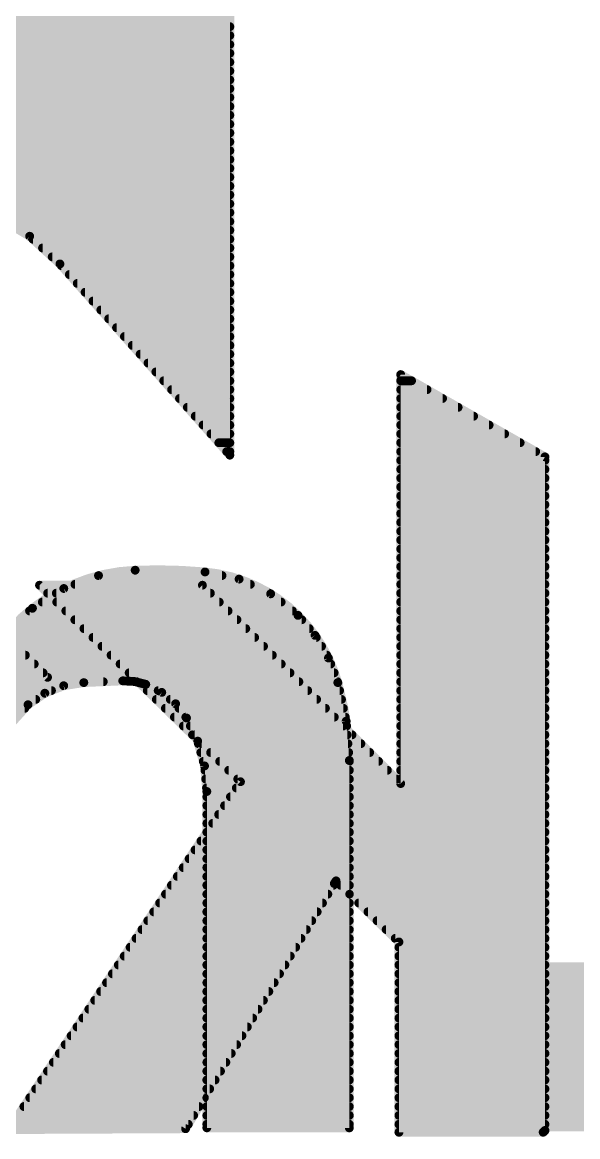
# Model space of a CAD drawing. Extents: x -19.1 to 53.5, y -15.6 to 59.8.
# Drawn here: x 28.134 to 29.728, y 53.381 to 56.579 of the extents above; entities that cross this region are included whole.
import ezdxf

# ---------------------------------------------------------------- set-up
doc = ezdxf.new("R2010")
doc.units = 0
doc.layers.add('21', color=41, linetype='CONTINUOUS')
doc.layers.add('22', color=40, linetype='CONTINUOUS')

# ---------------------------------------------------------------- blocks, each defined once
blk = doc.blocks.new('RECT')
blk.add_solid([(-0.5, -0.5), (0.5, -0.5), (-0.5, 0.5), (0.5, 0.5)])

msp = doc.modelspace()

# ---------------------------------------------------------------- linework, layer by layer
at = {"layer": '21'}
for points, const_width in [([(28.4582, 55.0062, 0.1577), (28.1635, 54.897)], 0.0254), ([(28.6588, 55.0012, 0.0335), (28.4582, 55.0062)], 0.0254), ([(28.4584, 55.0125, 1), (28.458, 54.9999)], 0.0127), ([(28.4579, 55.0125, 1), (28.4585, 54.9999)], 0.0127), ([(28.4591, 54.9999, 1), (28.4573, 55.0125)], 0.0127), ([(28.4585, 54.9999, 1), (28.4579, 55.0125)], 0.0127), ([(28.6601, 55.0074, 1), (28.6575, 54.995)], 0.0127), ([(28.9255, 54.8767, 0.1741), (28.6588, 55.0012)], 0.0254), ([(28.6594, 55.0075, 1), (28.6582, 54.9949)], 0.0127), ([(28.6582, 54.9949, 1), (28.6594, 55.0075)], 0.0127), ([(28.6586, 54.9949, 1), (28.659, 55.0075)], 0.0127), ([(28.2853, 54.9719, 1), (28.2853, 54.9593)], 0.0127), ([(28.3521, 54.997, 1), (28.354, 54.9844)], 0.0127), ([(28.355, 54.9973, 1), (28.355, 54.9847)], 0.0127), ([(28.3552, 54.9848, 1), (28.3508, 54.9967)], 0.0127), ([(28.7074, 54.9847, 1), (28.7074, 54.9973)], 0.0127), ([(28.7592, 54.9864, 1), (28.7538, 54.9749)], 0.0127), ([(28.7552, 54.9745, 1), (28.7578, 54.9869)], 0.0127), ([(28.7888, 54.9593, 1), (28.7888, 54.9719)], 0.0127), ([(28.2319, 54.9466, 1), (28.2319, 54.9339)], 0.0127), ([(28.2512, 54.9597, 1), (28.2556, 54.9478)], 0.0127), ([(28.2568, 54.9484, 1), (28.25, 54.9591)], 0.0127), ([(28.8509, 54.9434, 1), (28.8431, 54.9334)], 0.0127), ([(28.8432, 54.9339, 1), (28.8432, 54.9466)], 0.0127), ([(28.8443, 54.9327, 1), (28.8497, 54.9442)], 0.0127), ([(28.1635, 54.897, 0.0664), (28.0772, 54.8081)], 0.0254), ([(28.1678, 54.8923, 1), (28.1592, 54.9017)], 0.0127), ([(28.1674, 54.892, 1), (28.1596, 54.902)], 0.0127), ([(28.1917, 54.9211, 1), (28.1917, 54.9085)], 0.0127), ([(28.8771, 54.9085, 1), (28.8771, 54.9211)], 0.0127), ([(28.1551, 54.8957, 1), (28.1551, 54.8831)], 0.0127), ([(28.1601, 54.9024, 1), (28.1669, 54.8916)], 0.0127), ([(28.1596, 54.902, 1), (28.1674, 54.892)], 0.0127), ([(28.9094, 54.8831, 1), (28.9094, 54.8957)], 0.0127), ([(28.9303, 54.8808, 1), (28.9207, 54.8726)], 0.0127), ([(29.0398, 54.6837, 0.1281), (28.9255, 54.8767)], 0.0254), ([(28.93, 54.8812, 1), (28.921, 54.8722)], 0.0127), ([(28.921, 54.8722, 1), (28.93, 54.8812)], 0.0127), ([(28.9216, 54.8717, 1), (28.9294, 54.8817)], 0.0127), ([(28.9363, 54.8577, 1), (28.9363, 54.8704)], 0.0127), ([(28.9579, 54.8323, 1), (28.9579, 54.8449)], 0.0127), ([(28.9799, 54.8224, 1), (28.9689, 54.8159)], 0.0127), ([(28.9696, 54.8151, 1), (28.9792, 54.8233)], 0.0127), ([(28.9779, 54.8069, 1), (28.9779, 54.8195)], 0.0127), ([(28.993, 54.7815, 1), (28.993, 54.7942)], 0.0127), ([(29.0188, 54.7565, 1), (29.0069, 54.752)], 0.0127), ([(29.0074, 54.751, 1), (29.0183, 54.7575)], 0.0127), ([(29.008, 54.7561, 1), (29.008, 54.7687)], 0.0127), ([(29.0194, 54.7307, 1), (29.0194, 54.7433)], 0.0127), ([(29.0291, 54.7053, 1), (29.0291, 54.718)], 0.0127), ([(28.3108, 54.6837, 0.1688), (28.1508, 54.6202)], 0.0254), ([(28.2522, 54.681, 1), (28.2541, 54.6684)], 0.0127), ([(28.2555, 54.6688, 1), (28.2508, 54.6806)], 0.0127), ([(28.3108, 54.6837, 0.0006), (28.4226, 54.6887)], 0.0254), ([(28.3105, 54.69, 1), (28.3111, 54.6774)], 0.0127), ([(28.3105, 54.69, 1), (28.3111, 54.6774)], 0.0127), ([(28.3118, 54.6774, 1), (28.3098, 54.69)], 0.0127), ([(28.3111, 54.6774, 1), (28.3105, 54.69)], 0.0127), ([(28.3667, 54.6799, 1), (28.3667, 54.6925)], 0.0127), ([(28.4886, 54.6786, 0.0992), (28.4226, 54.6887)], 0.0254), ([(28.4229, 54.695, 1), (28.4223, 54.6824)], 0.0127), ([(28.4223, 54.695, 1), (28.4229, 54.6824)], 0.0127), ([(28.4229, 54.6824, 1), (28.4223, 54.695)], 0.0127), ([(28.4229, 54.6824, 1), (28.4223, 54.695)], 0.0127), ([(28.4577, 54.6931, 1), (28.4545, 54.6808)], 0.0127), ([(28.4589, 54.6925, 1), (28.4589, 54.6799)], 0.0127), ([(28.4558, 54.6806, 1), (28.4564, 54.6933)], 0.0127), ([(28.4914, 54.6843, 1), (28.4858, 54.6729)], 0.0127), ([(28.6055, 54.5821, 0.1719), (28.4886, 54.6786)], 0.0254), ([(28.4908, 54.6846, 1), (28.4864, 54.6726)], 0.0127), ([(28.4864, 54.6726, 1), (28.4908, 54.6846)], 0.0127), ([(28.487, 54.6724, 1), (28.4902, 54.6848)], 0.0127), ([(29.046, 54.685, 1), (29.0336, 54.6824)], 0.0127), ([(29.0728, 54.4601, 0.0668), (29.0398, 54.6837)], 0.0254), ([(29.0459, 54.6855, 1), (29.0337, 54.6819)], 0.0127), ([(29.0337, 54.6819, 1), (29.0459, 54.6855)], 0.0127), ([(29.0339, 54.6814, 1), (29.0457, 54.686)], 0.0127), ([(29.0388, 54.6799, 1), (29.0388, 54.6925)], 0.0127), ([(28.1966, 54.6591, 1), (28.2013, 54.6473)], 0.0127), ([(28.2025, 54.6479, 1), (28.1953, 54.6584)], 0.0127), ([(28.2181, 54.6545, 1), (28.2181, 54.6671)], 0.0127), ([(28.5243, 54.6671, 1), (28.5243, 54.6545)], 0.0127), ([(28.5386, 54.6605, 1), (28.5306, 54.6507)], 0.0127), ([(28.5318, 54.65, 1), (28.5374, 54.6613)], 0.0127), ([(29.0448, 54.6545, 1), (29.0448, 54.6671)], 0.0127), ([(28.1508, 54.6202, 0.1229), (28.0594, 54.4906)], 0.0254), ([(28.1416, 54.6037, 1), (28.1416, 54.6163)], 0.0127), ([(28.1472, 54.6254, 1), (28.1544, 54.615)], 0.0127), ([(28.1467, 54.625, 1), (28.1549, 54.6154)], 0.0127), ([(28.1555, 54.6159, 1), (28.1461, 54.6245)], 0.0127), ([(28.1549, 54.6154, 1), (28.1467, 54.625)], 0.0127), ([(28.173, 54.6291, 1), (28.173, 54.6418)], 0.0127), ([(28.5591, 54.6418, 1), (28.5591, 54.6291)], 0.0127), ([(28.5793, 54.6268, 1), (28.5692, 54.619)], 0.0127), ([(28.5702, 54.618, 1), (28.5783, 54.6278)], 0.0127), ([(28.5841, 54.6163, 1), (28.5841, 54.6037)], 0.0127), ([(29.0503, 54.6291, 1), (29.0503, 54.6418)], 0.0127), ([(29.0558, 54.6037, 1), (29.0558, 54.6163)], 0.0127), ([(28.6036, 54.5909, 1), (28.6036, 54.5783)], 0.0127), ([(28.6112, 54.5849, 1), (28.5998, 54.5793)], 0.0127), ([(28.6639, 54.3712, 0.136), (28.6055, 54.5821)], 0.0254), ([(28.6109, 54.5854, 1), (28.6001, 54.5788)], 0.0127), ([(28.6001, 54.5788, 1), (28.6109, 54.5854)], 0.0127), ([(28.6005, 54.5782, 1), (28.6105, 54.586)], 0.0127), ([(29.0613, 54.5783, 1), (29.0613, 54.5909)], 0.0127), ([(28.6166, 54.5656, 1), (28.6166, 54.5529)], 0.0127), ([(29.0701, 54.5735, 1), (29.0574, 54.5725)], 0.0127), ([(29.0576, 54.5717, 1), (29.07, 54.5743)], 0.0127), ([(29.0649, 54.5529, 1), (29.0649, 54.5656)], 0.0127), ([(28.6289, 54.5401, 1), (28.6289, 54.5275)], 0.0127), ([(28.6437, 54.5174, 1), (28.6315, 54.514)], 0.0127), ([(29.0669, 54.5275, 1), (29.0669, 54.5401)], 0.0127), ([(28.6319, 54.5129, 1), (28.6433, 54.5185)], 0.0127), ([(28.6396, 54.5147, 1), (28.6396, 54.5021)], 0.0127), ([(28.6467, 54.4894, 1), (28.6467, 54.4767)], 0.0127), ([(29.0689, 54.5021, 1), (29.0689, 54.5147)], 0.0127), ([(29.071, 54.4767, 1), (29.071, 54.4894)], 0.0127), ([(28.6537, 54.4639, 1), (28.6537, 54.4513)], 0.0127), ([(29.0792, 54.4601, 1), (29.0664, 54.4601)], 0.0127), ([(29.0792, 54.4601, 1), (29.0664, 54.4601)], 0.0127), ([(29.0665, 54.4596, 1), (29.0791, 54.4606)], 0.0127), ([(29.0665, 54.46, 1), (29.0791, 54.4602)], 0.0127), ([(29.0728, 54.4513, 1), (29.0728, 54.4639)], 0.0127), ([(28.6636, 54.4452, 1), (28.651, 54.4441)], 0.0127), ([(28.6512, 54.4429, 1), (28.6634, 54.4463)], 0.0127), ([(28.6584, 54.4385, 1), (28.6584, 54.4259)], 0.0127), ([(29.0728, 54.4259, 1), (29.0728, 54.4385)], 0.0127), ([(28.6607, 54.4132, 1), (28.6607, 54.4005)], 0.0127), ([(29.0728, 54.4005, 1), (29.0728, 54.4132)], 0.0127), ([(28.663, 54.3877, 1), (28.663, 54.3751)], 0.0127), ([(28.6703, 54.3712, 1), (28.6576, 54.3712)], 0.0127), ([(28.6703, 54.3712, 1), (28.6576, 54.3712)], 0.0127), ([(28.6576, 54.3706, 1), (28.6702, 54.3718)], 0.0127), ([(28.6576, 54.3712, 1), (28.6702, 54.3712)], 0.0127), ([(28.6639, 54.3623, 1), (28.6639, 54.3497)], 0.0127), ([(29.0728, 54.3751, 1), (29.0728, 54.3877)], 0.0127), ([(29.0728, 54.3497, 1), (29.0728, 54.3623)], 0.0127), ([(28.6639, 54.337, 1), (28.6639, 54.3243)], 0.0127), ([(29.0728, 54.3243, 1), (29.0728, 54.337)], 0.0127), ([(28.6639, 54.3115, 1), (28.6639, 54.2989)], 0.0127), ([(29.0728, 54.2989, 1), (29.0728, 54.3115)], 0.0127), ([(28.6639, 54.2861, 1), (28.6639, 54.2735)], 0.0127), ([(29.0728, 54.2735, 1), (29.0728, 54.2861)], 0.0127), ([(28.6639, 54.2608, 1), (28.6639, 54.2481)], 0.0127), ([(28.6639, 54.2353, 1), (28.6639, 54.2227)], 0.0127), ([(29.0728, 54.2481, 1), (29.0728, 54.2608)], 0.0127), ([(29.0728, 54.2227, 1), (29.0728, 54.2353)], 0.0127), ([(28.6639, 54.2099, 1), (28.6639, 54.1973)], 0.0127), ([(29.0728, 54.1973, 1), (29.0728, 54.2099)], 0.0127), ([(28.6639, 54.1846, 1), (28.6639, 54.1719)], 0.0127), ([(29.0728, 54.1719, 1), (29.0728, 54.1846)], 0.0127), ([(28.6639, 54.1591, 1), (28.6639, 54.1465)], 0.0127), ([(29.0728, 54.1465, 1), (29.0728, 54.1591)], 0.0127), ([(28.6639, 54.1084, 1), (28.6639, 54.0957)], 0.0127), ([(28.6639, 54.1337, 1), (28.6639, 54.1211)], 0.0127), ([(29.0728, 54.1211, 1), (29.0728, 54.1337)], 0.0127), ([(29.0728, 54.0957, 1), (29.0728, 54.1084)], 0.0127), ([(28.6639, 54.0829, 1), (28.6639, 54.0703)], 0.0127), ([(29.0728, 54.0703, 1), (29.0728, 54.0829)], 0.0127), ([(28.6639, 54.0575, 1), (28.6639, 54.0449)], 0.0127), ([(29.0728, 54.0449, 1), (29.0728, 54.0575)], 0.0127), ([(28.6639, 54.0322, 1), (28.6639, 54.0195)], 0.0127), ([(29.0728, 54.0195, 1), (29.0728, 54.0322)], 0.0127), ([(28.6639, 54.0067, 1), (28.6639, 53.9941)], 0.0127), ([(28.6639, 53.9813, 1), (28.6639, 53.9687)], 0.0127), ([(29.0728, 53.9941, 1), (29.0728, 54.0067)], 0.0127), ([(29.0728, 53.9687, 1), (29.0728, 53.9813)], 0.0127), ([(28.6639, 53.956, 1), (28.6639, 53.9433)], 0.0127), ([(29.0728, 53.9433, 1), (29.0728, 53.956)], 0.0127), ([(28.6639, 53.9306, 1), (28.6639, 53.9179)], 0.0127), ([(29.0728, 53.9179, 1), (29.0728, 53.9306)], 0.0127), ([(28.6639, 53.9051, 1), (28.6639, 53.8925)], 0.0127), ([(29.0728, 53.8925, 1), (29.0728, 53.9051)], 0.0127), ([(28.6639, 53.8798, 1), (28.6639, 53.8671)], 0.0127), ([(28.6639, 53.8544, 1), (28.6639, 53.8417)], 0.0127), ([(29.0728, 53.8671, 1), (29.0728, 53.8798)], 0.0127), ([(29.0728, 53.8417, 1), (29.0728, 53.8544)], 0.0127), ([(28.6639, 53.8289, 1), (28.6639, 53.8163)], 0.0127), ([(29.0728, 53.8163, 1), (29.0728, 53.8289)], 0.0127), ([(28.6639, 53.8036, 1), (28.6639, 53.7909)], 0.0127), ([(29.0728, 53.7909, 1), (29.0728, 53.8036)], 0.0127), ([(28.6639, 53.7782, 1), (28.6639, 53.7655)], 0.0127), ([(28.6639, 53.7527, 1), (28.6639, 53.7401)], 0.0127), ([(29.0728, 53.7655, 1), (29.0728, 53.7782)], 0.0127), ([(29.0728, 53.7401, 1), (29.0728, 53.7527)], 0.0127), ([(28.6639, 53.7274, 1), (28.6639, 53.7147)], 0.0127), ([(29.0728, 53.7147, 1), (29.0728, 53.7274)], 0.0127), ([(28.6639, 53.702, 1), (28.6639, 53.6893)], 0.0127), ([(29.0728, 53.6893, 1), (29.0728, 53.702)], 0.0127), ([(28.6639, 53.6765, 1), (28.6639, 53.6639)], 0.0127), ([(29.0728, 53.6639, 1), (29.0728, 53.6765)], 0.0127), ([(28.6639, 53.6512, 1), (28.6639, 53.6385)], 0.0127), ([(28.6639, 53.6258, 1), (28.6639, 53.6131)], 0.0127), ([(29.0728, 53.6385, 1), (29.0728, 53.6512)], 0.0127), ([(29.0728, 53.6131, 1), (29.0728, 53.6258)], 0.0127), ([(28.6639, 53.6003, 1), (28.6639, 53.5877)], 0.0127), ([(29.0728, 53.5877, 1), (29.0728, 53.6003)], 0.0127), ([(28.6639, 53.575, 1), (28.6639, 53.5623)], 0.0127), ([(29.0728, 53.5623, 1), (29.0728, 53.575)], 0.0127), ([(28.6639, 53.5496, 1), (28.6639, 53.5369)], 0.0127), ([(29.0728, 53.5369, 1), (29.0728, 53.5496)], 0.0127), ([(28.6639, 53.4988, 1), (28.6639, 53.4861)], 0.0127), ([(28.6639, 53.5241, 1), (28.6639, 53.5115)], 0.0127), ([(29.0728, 53.5115, 1), (29.0728, 53.5241)], 0.0127), ([(29.0728, 53.4861, 1), (29.0728, 53.4988)], 0.0127), ([(28.6639, 53.4734, 1), (28.6639, 53.4607)], 0.0127), ([(29.0728, 53.4607, 1), (29.0728, 53.4734)], 0.0127), ([(28.6639, 53.4479, 1), (28.6639, 53.4353)], 0.0127), ([(29.0728, 53.4353, 1), (29.0728, 53.4479)], 0.0127), ([(28.6639, 53.4226, 1), (28.6639, 53.4099)], 0.0127), ([(28.6639, 53.4124, 1), (28.6639, 53.3997)], 0.0127), ([(28.6639, 53.4124, 1), (28.6639, 53.3997)], 0.0127), ([(28.6576, 53.406, 1), (28.6703, 53.406)], 0.0127), ([(28.6576, 53.406, 1), (28.6703, 53.406)], 0.0127), ([(29.0664, 53.406, 1), (29.0792, 53.406)], 0.0127), ([(29.0664, 53.406, 1), (29.0792, 53.406)], 0.0127), ([(29.0728, 53.4099, 1), (29.0728, 53.4226)], 0.0127), ([(29.0728, 53.3997, 1), (29.0728, 53.4124)], 0.0127), ([(29.0728, 53.3997, 1), (29.0728, 53.4124)], 0.0127)]:
    msp.add_lwpolyline(points, format="xyb", dxfattribs=dict(at, const_width=const_width))
at = {"layer": '21', "const_width": 0.0254}
for points in [[(28.353, 54.9907), (28.4582, 55.0062)], [(28.4582, 55.0062), (28.6588, 55.0012)], [(28.6588, 55.0012), (28.7565, 54.9807)], [(28.2534, 54.9538), (28.353, 54.9907)], [(28.2853, 54.9656), (28.7888, 54.9656)], [(28.355, 54.991), (28.7074, 54.991)], [(28.7565, 54.9807), (28.847, 54.9384)], [(28.1635, 54.897), (28.2534, 54.9538)], [(28.2319, 54.9402), (28.8432, 54.9402)], [(28.847, 54.9384), (28.9255, 54.8767)], [(28.1174, 54.8554), (28.1635, 54.897)], [(28.1917, 54.9148), (28.8771, 54.9148)], [(28.1551, 54.8894), (28.9094, 54.8894)], [(28.9255, 54.8767), (28.9744, 54.8192)], [(28.1031, 54.8386), (28.9579, 54.8386)], [(28.1269, 54.864), (28.9363, 54.864)], [(28.0815, 54.8132), (28.9779, 54.8132)], [(28.9744, 54.8192), (29.0129, 54.7542)], [(28.0623, 54.7878), (28.993, 54.7878)], [(28.0429, 54.7624), (29.008, 54.7624)], [(29.0129, 54.7542), (29.0398, 54.6837)], [(27.6073, 54.737), (29.0194, 54.737)], [(27.6073, 54.7116), (29.0291, 54.7116)], [(27.6073, 54.6862), (28.3667, 54.6862)], [(28.2532, 54.6747), (28.1989, 54.6532)], [(28.3108, 54.6837), (28.2532, 54.6747)], [(28.4226, 54.6887), (28.3108, 54.6837)], [(28.4561, 54.6869), (28.4226, 54.6887)], [(28.4886, 54.6786), (28.4561, 54.6869)], [(28.4589, 54.6862), (29.0388, 54.6862)], [(28.5346, 54.6556), (28.4886, 54.6786)], [(29.0398, 54.6837), (29.0638, 54.573)], [(27.6073, 54.6608), (28.2181, 54.6608)], [(28.1989, 54.6532), (28.1508, 54.6202)], [(28.5243, 54.6608), (29.0448, 54.6608)], [(28.5742, 54.6229), (28.5346, 54.6556)], [(27.6073, 54.6354), (28.173, 54.6354)], [(27.6073, 54.61), (28.1416, 54.61)], [(28.1508, 54.6202), (28.0971, 54.561)], [(28.5591, 54.6354), (29.0503, 54.6354)], [(28.6055, 54.5821), (28.5742, 54.6229)], [(28.5841, 54.61), (29.0558, 54.61)], [(28.6036, 54.5846), (29.0613, 54.5846)], [(28.6376, 54.5157), (28.6055, 54.5821)], [(28.6166, 54.5592), (29.0649, 54.5592)], [(29.0638, 54.573), (29.0728, 54.4601)], [(28.6289, 54.5338), (29.0669, 54.5338)], [(28.6573, 54.4446), (28.6376, 54.5157)], [(28.6396, 54.5084), (29.0689, 54.5084)], [(28.6467, 54.483), (29.071, 54.483)], [(28.6537, 54.4576), (29.0728, 54.4576)], [(29.0728, 54.4601), (29.0728, 53.406)], [(29.0728, 54.4601), (29.0728, 53.406)], [(28.6639, 54.3712), (28.6573, 54.4446)], [(28.6584, 54.4322), (29.0728, 54.4322)], [(28.6607, 54.4068), (29.0728, 54.4068)], [(28.663, 54.3814), (29.0728, 54.3814)], [(28.6639, 53.406), (28.6639, 54.3712)], [(28.6639, 53.406), (28.6639, 54.3712)], [(28.6639, 54.356), (29.0728, 54.356)], [(28.6639, 54.3306), (29.0728, 54.3306)], [(28.6639, 54.3052), (29.0728, 54.3052)], [(28.6639, 54.2798), (29.0728, 54.2798)], [(28.6639, 54.2544), (29.0728, 54.2544)], [(28.6639, 54.229), (29.0728, 54.229)], [(28.6639, 54.2036), (29.0728, 54.2036)], [(28.6639, 54.1782), (29.0728, 54.1782)], [(28.6639, 54.1528), (29.0728, 54.1528)], [(28.6639, 54.1274), (29.0728, 54.1274)], [(28.6639, 54.102), (29.0728, 54.102)], [(28.6639, 54.0766), (29.0728, 54.0766)], [(28.6639, 54.0512), (29.0728, 54.0512)], [(28.6639, 54.0258), (29.0728, 54.0258)], [(28.6639, 54.0004), (29.0728, 54.0004)], [(28.6639, 53.975), (29.0728, 53.975)], [(28.6639, 53.9496), (29.0728, 53.9496)], [(28.6639, 53.9242), (29.0728, 53.9242)], [(28.6639, 53.8988), (29.0728, 53.8988)], [(28.6639, 53.8734), (29.0728, 53.8734)], [(28.6639, 53.848), (29.0728, 53.848)], [(28.6639, 53.8226), (29.0728, 53.8226)], [(28.6639, 53.7972), (29.0728, 53.7972)], [(28.6639, 53.7718), (29.0728, 53.7718)], [(28.6639, 53.7464), (29.0728, 53.7464)], [(28.6639, 53.721), (29.0728, 53.721)], [(28.6639, 53.6956), (29.0728, 53.6956)], [(28.6639, 53.6702), (29.0728, 53.6702)], [(28.6639, 53.6448), (29.0728, 53.6448)], [(28.6639, 53.6194), (29.0728, 53.6194)], [(28.6639, 53.594), (29.0728, 53.594)], [(28.6639, 53.5686), (29.0728, 53.5686)], [(28.6639, 53.5432), (29.0728, 53.5432)], [(28.6639, 53.5178), (29.0728, 53.5178)], [(28.6639, 53.4924), (29.0728, 53.4924)], [(28.6639, 53.467), (29.0728, 53.467)], [(28.6639, 53.4416), (29.0728, 53.4416)], [(28.6639, 53.4162), (29.0728, 53.4162)], [(29.0728, 53.406), (28.6639, 53.406)], [(29.0728, 53.406), (28.6639, 53.406)]]:
    msp.add_lwpolyline(points, dxfattribs=at)
at = {"layer": '22', "const_width": 0.0254}
for points in [[(28.7299, 56.8528), (28.7299, 55.3364)], [(26.968, 56.5912), (28.7299, 56.5912)], [(26.9823, 56.5658), (28.7299, 56.5658)], [(26.9966, 56.5404), (28.7299, 56.5404)], [(27.011, 56.515), (28.7299, 56.515)], [(27.0253, 56.4896), (28.7299, 56.4896)], [(27.0396, 56.4642), (28.7299, 56.4642)], [(27.0551, 56.4388), (28.7299, 56.4388)], [(27.0754, 56.4134), (28.7299, 56.4134)], [(27.0957, 56.388), (28.7299, 56.388)], [(27.116, 56.3626), (28.7299, 56.3626)], [(27.1363, 56.3372), (28.7299, 56.3372)], [(27.1622, 56.3118), (28.7299, 56.3118)], [(27.1891, 56.2864), (28.7299, 56.2864)], [(27.2161, 56.261), (28.7299, 56.261)], [(27.2432, 56.2356), (28.7299, 56.2356)], [(27.2791, 56.2102), (28.7299, 56.2102)], [(27.3151, 56.1848), (28.7299, 56.1848)], [(27.3511, 56.1594), (28.7299, 56.1594)], [(27.3999, 56.134), (28.7299, 56.134)], [(27.452, 56.1086), (28.7299, 56.1086)], [(27.5211, 56.0832), (28.7299, 56.0832)], [(27.6121, 56.0578), (28.7299, 56.0578)], [(28.0333, 56.0324), (28.7299, 56.0324)], [(28.1555, 55.9646), (28.0543, 56.0248)], [(28.0842, 56.007), (28.7299, 56.007)], [(28.127, 55.9816), (28.7299, 55.9816)], [(28.2423, 55.8851), (28.1555, 55.9646)], [(28.1647, 55.9562), (28.7299, 55.9562)], [(28.1924, 55.9308), (28.7299, 55.9308)], [(28.2201, 55.9054), (28.7299, 55.9054)], [(28.7299, 55.3364), (28.2423, 55.8851)], [(28.2468, 55.88), (28.7299, 55.88)], [(28.2694, 55.8546), (28.7299, 55.8546)], [(28.292, 55.8292), (28.7299, 55.8292)], [(28.3146, 55.8038), (28.7299, 55.8038)], [(28.3371, 55.7784), (28.7299, 55.7784)], [(28.3597, 55.753), (28.7299, 55.753)], [(28.3823, 55.7276), (28.7299, 55.7276)], [(28.4048, 55.7022), (28.7299, 55.7022)], [(28.4274, 55.6768), (28.7299, 55.6768)], [(28.45, 55.6514), (28.7299, 55.6514)], [(28.4726, 55.626), (28.7299, 55.626)], [(28.4951, 55.6006), (28.7299, 55.6006)], [(28.5177, 55.5752), (28.7299, 55.5752)], [(28.5403, 55.5498), (28.7299, 55.5498)], [(29.6342, 55.3314), (29.2202, 55.5676)], [(29.2202, 55.5676), (29.2202, 54.3941)], [(29.2202, 55.5498), (29.2514, 55.5498)], [(28.5628, 55.5244), (28.7299, 55.5244)], [(29.2202, 55.5244), (29.2959, 55.5244)], [(28.5854, 55.499), (28.7299, 55.499)], [(28.608, 55.4736), (28.7299, 55.4736)], [(29.2202, 55.499), (29.3404, 55.499)], [(29.2202, 55.4736), (29.385, 55.4736)], [(28.6306, 55.4482), (28.7299, 55.4482)], [(29.2202, 55.4482), (29.4295, 55.4482)], [(28.6531, 55.4228), (28.7299, 55.4228)], [(29.2202, 55.4228), (29.474, 55.4228)], [(28.6757, 55.3974), (28.7299, 55.3974)], [(29.2202, 55.3974), (29.5185, 55.3974)], [(28.6983, 55.372), (28.7299, 55.372)], [(28.7208, 55.3466), (28.7299, 55.3466)], [(29.2202, 55.372), (29.563, 55.372)], [(29.2202, 55.3466), (29.6076, 55.3466)], [(29.2202, 55.3212), (29.6342, 55.3212)], [(29.6342, 53.3984), (29.6342, 55.3314)], [(29.2202, 55.2958), (29.6342, 55.2958)], [(29.2202, 55.2704), (29.6342, 55.2704)], [(29.2202, 55.245), (29.6342, 55.245)], [(29.2202, 55.2196), (29.6342, 55.2196)], [(29.2202, 55.1942), (29.6342, 55.1942)], [(29.2202, 55.1688), (29.6342, 55.1688)], [(29.2202, 55.1434), (29.6342, 55.1434)], [(29.2202, 55.118), (29.6342, 55.118)], [(29.2202, 55.0926), (29.6342, 55.0926)], [(29.2202, 55.0672), (29.6342, 55.0672)], [(29.2202, 55.0418), (29.6342, 55.0418)], [(29.2202, 55.0164), (29.6342, 55.0164)], [(28.2067, 54.6989), (27.94, 54.9656)], [(28.6512, 54.9631), (28.1838, 54.9631)], [(28.1838, 54.9631), (28.7604, 54.3992)], [(29.2202, 54.3941), (28.6512, 54.9631)], [(29.2202, 54.991), (29.6342, 54.991)], [(29.2202, 54.9656), (29.6342, 54.9656)], [(28.2072, 54.9402), (28.6741, 54.9402)], [(29.2202, 54.9402), (29.6342, 54.9402)], [(28.2332, 54.9148), (28.6995, 54.9148)], [(29.2202, 54.9148), (29.6342, 54.9148)], [(28.2592, 54.8894), (28.7249, 54.8894)], [(29.2202, 54.8894), (29.6342, 54.8894)], [(28.2851, 54.864), (28.7503, 54.864)], [(28.3111, 54.8386), (28.7757, 54.8386)], [(29.2202, 54.864), (29.6342, 54.864)], [(29.2202, 54.8386), (29.6342, 54.8386)], [(28.3371, 54.8132), (28.8011, 54.8132)], [(29.2202, 54.8132), (29.6342, 54.8132)], [(28.363, 54.7878), (28.8265, 54.7878)], [(29.2202, 54.7878), (29.6342, 54.7878)], [(27.0916, 54.7624), (28.1432, 54.7624)], [(28.389, 54.7624), (28.8519, 54.7624)], [(29.2202, 54.7624), (29.6342, 54.7624)], [(27.0916, 54.737), (28.1686, 54.737)], [(27.0916, 54.7116), (28.194, 54.7116)], [(28.415, 54.737), (28.8773, 54.737)], [(28.441, 54.7116), (28.9027, 54.7116)], [(29.2202, 54.737), (29.6342, 54.737)], [(29.2202, 54.7116), (29.6342, 54.7116)], [(27.8079, 54.6964), (28.2067, 54.6989)], [(28.4669, 54.6862), (28.9281, 54.6862)], [(29.2202, 54.6862), (29.6342, 54.6862)], [(28.4929, 54.6608), (28.9535, 54.6608)], [(29.2202, 54.6608), (29.6342, 54.6608)], [(28.5189, 54.6354), (28.9789, 54.6354)], [(28.5449, 54.61), (29.0043, 54.61)], [(29.2202, 54.6354), (29.6342, 54.6354)], [(29.2202, 54.61), (29.6342, 54.61)], [(28.5708, 54.5846), (29.0297, 54.5846)], [(29.2202, 54.5846), (29.6342, 54.5846)], [(28.5968, 54.5592), (29.0551, 54.5592)], [(29.2202, 54.5592), (29.6342, 54.5592)], [(28.6228, 54.5338), (29.0805, 54.5338)], [(29.2202, 54.5338), (29.6342, 54.5338)], [(28.6487, 54.5084), (29.1059, 54.5084)], [(28.6747, 54.483), (29.1313, 54.483)], [(29.2202, 54.5084), (29.6342, 54.5084)], [(29.2202, 54.483), (29.6342, 54.483)], [(28.7007, 54.4576), (29.1567, 54.4576)], [(29.2202, 54.4576), (29.6342, 54.4576)], [(28.7267, 54.4322), (29.1821, 54.4322)], [(29.2202, 54.4322), (29.6342, 54.4322)], [(28.7604, 54.3992), (28.0949, 53.401)], [(28.7526, 54.4068), (29.2075, 54.4068)], [(29.2202, 54.4068), (29.6342, 54.4068)], [(28.7316, 54.356), (29.6342, 54.356)], [(28.7485, 54.3814), (29.6342, 54.3814)], [(28.7147, 54.3306), (29.6342, 54.3306)], [(28.6977, 54.3052), (29.6342, 54.3052)], [(28.6808, 54.2798), (29.6342, 54.2798)], [(28.6469, 54.229), (29.6342, 54.229)], [(28.6639, 54.2544), (29.6342, 54.2544)], [(28.63, 54.2036), (29.6342, 54.2036)], [(28.6131, 54.1782), (29.6342, 54.1782)], [(28.5961, 54.1528), (29.6342, 54.1528)], [(28.5623, 54.102), (29.0266, 54.102)], [(28.5792, 54.1274), (29.6342, 54.1274)], [(28.6029, 53.4035), (29.0297, 54.1071)], [(29.0297, 54.1071), (29.0347, 54.1147)], [(29.0347, 54.1147), (29.2151, 53.9394)], [(29.0478, 54.102), (29.6342, 54.102)], [(28.5453, 54.0766), (29.0112, 54.0766)], [(29.0739, 54.0766), (29.6342, 54.0766)], [(28.5284, 54.0512), (28.9958, 54.0512)], [(29.1, 54.0512), (29.6342, 54.0512)], [(28.5115, 54.0258), (28.9804, 54.0258)], [(29.1262, 54.0258), (29.6342, 54.0258)], [(28.4776, 53.975), (28.9496, 53.975)], [(28.4945, 54.0004), (28.965, 54.0004)], [(29.1523, 54.0004), (29.6342, 54.0004)], [(29.1785, 53.975), (29.6342, 53.975)], [(28.4607, 53.9496), (28.9342, 53.9496)], [(29.2046, 53.9496), (29.6342, 53.9496)], [(29.2151, 53.9394), (29.2151, 53.3933)], [(28.4437, 53.9242), (28.9188, 53.9242)], [(29.2151, 53.9242), (29.6342, 53.9242)], [(28.4268, 53.8988), (28.9033, 53.8988)], [(29.2151, 53.8988), (29.6342, 53.8988)], [(28.3929, 53.848), (28.8725, 53.848)], [(28.4099, 53.8734), (28.8879, 53.8734)], [(29.2151, 53.8734), (29.6342, 53.8734)], [(29.2151, 53.848), (29.6342, 53.848)], [(28.376, 53.8226), (28.8571, 53.8226)], [(29.2151, 53.8226), (29.6342, 53.8226)], [(28.359, 53.7972), (28.8417, 53.7972)], [(29.2151, 53.7972), (29.6342, 53.7972)], [(28.3252, 53.7464), (28.8109, 53.7464)], [(28.3421, 53.7718), (28.8263, 53.7718)], [(29.2151, 53.7718), (29.6342, 53.7718)], [(29.2151, 53.7464), (29.6342, 53.7464)], [(28.3082, 53.721), (28.7955, 53.721)], [(29.2151, 53.721), (29.6342, 53.721)], [(28.2913, 53.6956), (28.7801, 53.6956)], [(29.2151, 53.6956), (29.6342, 53.6956)], [(28.2744, 53.6702), (28.7647, 53.6702)], [(29.2151, 53.6702), (29.6342, 53.6702)], [(28.2405, 53.6194), (28.7339, 53.6194)], [(28.2574, 53.6448), (28.7493, 53.6448)], [(29.2151, 53.6448), (29.6342, 53.6448)], [(29.2151, 53.6194), (29.6342, 53.6194)], [(28.2236, 53.594), (28.7185, 53.594)], [(29.2151, 53.594), (29.6342, 53.594)], [(28.2066, 53.5686), (28.703, 53.5686)], [(29.2151, 53.5686), (29.6342, 53.5686)], [(28.1897, 53.5432), (28.6876, 53.5432)], [(29.2151, 53.5432), (29.6342, 53.5432)], [(28.1558, 53.4924), (28.6568, 53.4924)], [(28.1728, 53.5178), (28.6722, 53.5178)], [(29.2151, 53.5178), (29.6342, 53.5178)], [(29.2151, 53.4924), (29.6342, 53.4924)], [(28.1389, 53.467), (28.6414, 53.467)], [(29.2151, 53.467), (29.6342, 53.467)], [(28.122, 53.4416), (28.626, 53.4416)], [(29.2151, 53.4416), (29.6342, 53.4416)], [(28.0949, 53.401), (28.6029, 53.4035)], [(28.105, 53.4162), (28.6106, 53.4162)], [(29.2151, 53.4162), (29.6342, 53.4162)], [(29.6291, 53.3933), (29.6342, 53.3984)], [(29.2151, 53.3933), (29.6291, 53.3933)]]:
    msp.add_lwpolyline(points, dxfattribs=at)
at = {"layer": '22', "const_width": 0.0127}
for points in [[(28.7299, 56.5595, 1), (28.7299, 56.5722)], [(28.7299, 56.5341, 1), (28.7299, 56.5468)], [(28.7299, 56.5087, 1), (28.7299, 56.5213)], [(28.7299, 56.4833, 1), (28.7299, 56.496)], [(28.7299, 56.4579, 1), (28.7299, 56.4706)], [(28.7299, 56.4325, 1), (28.7299, 56.4451)], [(28.7299, 56.4071, 1), (28.7299, 56.4198)], [(28.7299, 56.3817, 1), (28.7299, 56.3944)], [(28.7299, 56.3563, 1), (28.7299, 56.3689)], [(28.7299, 56.3309, 1), (28.7299, 56.3436)], [(28.7299, 56.3055, 1), (28.7299, 56.3182)], [(28.7299, 56.2801, 1), (28.7299, 56.2927)], [(28.7299, 56.2547, 1), (28.7299, 56.2674)], [(28.7299, 56.2293, 1), (28.7299, 56.242)], [(28.7299, 56.2039, 1), (28.7299, 56.2165)], [(28.7299, 56.1785, 1), (28.7299, 56.1912)], [(28.7299, 56.1531, 1), (28.7299, 56.1658)], [(28.7299, 56.1277, 1), (28.7299, 56.1403)], [(28.7299, 56.1023, 1), (28.7299, 56.115)], [(28.7299, 56.0769, 1), (28.7299, 56.0896)], [(28.7299, 56.0515, 1), (28.7299, 56.0641)], [(28.7299, 56.0261, 1), (28.7299, 56.0388)], [(28.7299, 56.0007, 1), (28.7299, 56.0134)], [(28.1598, 55.9693, 1), (28.1512, 55.9599)], [(28.1522, 55.9592, 1), (28.1587, 55.9701)], [(28.1647, 55.9626, 1), (28.1647, 55.9499)], [(28.7299, 55.9753, 1), (28.7299, 55.9879)], [(28.7299, 55.9499, 1), (28.7299, 55.9626)], [(28.1924, 55.9372, 1), (28.1924, 55.9245)], [(28.7299, 55.9245, 1), (28.7299, 55.9372)], [(28.2201, 55.9117, 1), (28.2201, 55.8991)], [(28.7299, 55.8991, 1), (28.7299, 55.9117)], [(28.247, 55.8893, 1), (28.2376, 55.8809)], [(28.238, 55.8804, 1), (28.2466, 55.8898)], [(28.2468, 55.8864, 1), (28.2468, 55.8737)], [(28.7299, 55.8737, 1), (28.7299, 55.8864)], [(28.2694, 55.861, 1), (28.2694, 55.8483)], [(28.292, 55.8355, 1), (28.292, 55.8229)], [(28.7299, 55.8483, 1), (28.7299, 55.861)], [(28.7299, 55.8229, 1), (28.7299, 55.8355)], [(28.3146, 55.8102, 1), (28.3146, 55.7975)], [(28.7299, 55.7975, 1), (28.7299, 55.8102)], [(28.3371, 55.7848, 1), (28.3371, 55.7721)], [(28.7299, 55.7721, 1), (28.7299, 55.7848)], [(28.3597, 55.7593, 1), (28.3597, 55.7467)], [(28.7299, 55.7467, 1), (28.7299, 55.7593)], [(28.3823, 55.734, 1), (28.3823, 55.7213)], [(28.4048, 55.7086, 1), (28.4048, 55.6959)], [(28.7299, 55.7213, 1), (28.7299, 55.734)], [(28.7299, 55.6959, 1), (28.7299, 55.7086)], [(28.4274, 55.6831, 1), (28.4274, 55.6705)], [(28.7299, 55.6705, 1), (28.7299, 55.6831)], [(28.45, 55.6578, 1), (28.45, 55.6451)], [(28.7299, 55.6451, 1), (28.7299, 55.6578)], [(28.4726, 55.6324, 1), (28.4726, 55.6197)], [(28.4951, 55.6069, 1), (28.4951, 55.5943)], [(28.7299, 55.6197, 1), (28.7299, 55.6324)], [(28.7299, 55.5943, 1), (28.7299, 55.6069)], [(28.5177, 55.5816, 1), (28.5177, 55.5689)], [(28.7299, 55.5689, 1), (28.7299, 55.5816)], [(28.5403, 55.5562, 1), (28.5403, 55.5435)], [(28.7299, 55.5435, 1), (28.7299, 55.5562)], [(29.2233, 55.5731, 1), (29.2171, 55.5621)], [(29.2266, 55.5676, 1), (29.2139, 55.5676)], [(29.2202, 55.5562, 1), (29.2202, 55.5435)], [(29.2514, 55.5435, 1), (29.2514, 55.5562)], [(28.5628, 55.5307, 1), (28.5628, 55.5181)], [(28.7299, 55.5181, 1), (28.7299, 55.5307)], [(29.2202, 55.5307, 1), (29.2202, 55.5181)], [(29.2959, 55.5181, 1), (29.2959, 55.5307)], [(28.5854, 55.5053, 1), (28.5854, 55.4927)], [(28.608, 55.48, 1), (28.608, 55.4673)], [(28.7299, 55.4927, 1), (28.7299, 55.5053)], [(28.7299, 55.4673, 1), (28.7299, 55.48)], [(29.2202, 55.5053, 1), (29.2202, 55.4927)], [(29.2202, 55.48, 1), (29.2202, 55.4673)], [(29.3404, 55.4927, 1), (29.3404, 55.5053)], [(29.385, 55.4673, 1), (29.385, 55.48)], [(28.6306, 55.4545, 1), (28.6306, 55.4419)], [(28.7299, 55.4419, 1), (28.7299, 55.4545)], [(29.2202, 55.4545, 1), (29.2202, 55.4419)], [(29.4295, 55.4419, 1), (29.4295, 55.4545)], [(28.6531, 55.4291, 1), (28.6531, 55.4165)], [(28.7299, 55.4165, 1), (28.7299, 55.4291)], [(29.2202, 55.4291, 1), (29.2202, 55.4165)], [(29.474, 55.4165, 1), (29.474, 55.4291)], [(28.6757, 55.4038, 1), (28.6757, 55.3911)], [(28.7299, 55.3911, 1), (28.7299, 55.4038)], [(29.2202, 55.4038, 1), (29.2202, 55.3911)], [(29.5185, 55.3911, 1), (29.5185, 55.4038)], [(28.6983, 55.3783, 1), (28.6983, 55.3657)], [(28.7208, 55.3529, 1), (28.7208, 55.3403)], [(28.7299, 55.3657, 1), (28.7299, 55.3783)], [(28.7299, 55.3403, 1), (28.7299, 55.3529)], [(29.2202, 55.3783, 1), (29.2202, 55.3657)], [(29.2202, 55.3529, 1), (29.2202, 55.3403)], [(29.563, 55.3657, 1), (29.563, 55.3783)], [(29.6076, 55.3403, 1), (29.6076, 55.3529)], [(28.7235, 55.3364, 1), (28.7363, 55.3364)], [(28.7252, 55.3322, 1), (28.7346, 55.3406)], [(29.2202, 55.3276, 1), (29.2202, 55.3149)], [(29.6406, 55.3314, 1), (29.6278, 55.3314)], [(29.6311, 55.3259, 1), (29.6373, 55.3369)], [(29.6342, 55.3149, 1), (29.6342, 55.3276)], [(29.2202, 55.3021, 1), (29.2202, 55.2895)], [(29.6342, 55.2895, 1), (29.6342, 55.3021)], [(29.2202, 55.2767, 1), (29.2202, 55.2641)], [(29.6342, 55.2641, 1), (29.6342, 55.2767)], [(29.2202, 55.2514, 1), (29.2202, 55.2387)], [(29.2202, 55.2259, 1), (29.2202, 55.2133)], [(29.6342, 55.2387, 1), (29.6342, 55.2514)], [(29.6342, 55.2133, 1), (29.6342, 55.2259)], [(29.2202, 55.2005, 1), (29.2202, 55.1879)], [(29.6342, 55.1879, 1), (29.6342, 55.2005)], [(29.2202, 55.1752, 1), (29.2202, 55.1625)], [(29.6342, 55.1625, 1), (29.6342, 55.1752)], [(29.2202, 55.1497, 1), (29.2202, 55.1371)], [(29.6342, 55.1371, 1), (29.6342, 55.1497)], [(29.2202, 55.1243, 1), (29.2202, 55.1117)], [(29.2202, 55.099, 1), (29.2202, 55.0863)], [(29.6342, 55.1117, 1), (29.6342, 55.1243)], [(29.6342, 55.0863, 1), (29.6342, 55.099)], [(29.2202, 55.0735, 1), (29.2202, 55.0609)], [(29.6342, 55.0609, 1), (29.6342, 55.0735)], [(29.2202, 55.0481, 1), (29.2202, 55.0355)], [(29.6342, 55.0355, 1), (29.6342, 55.0481)], [(29.2202, 55.0228, 1), (29.2202, 55.0101)], [(29.6342, 55.0101, 1), (29.6342, 55.0228)], [(28.1838, 54.9695, 1), (28.1838, 54.9568)], [(28.1882, 54.9676, 1), (28.1794, 54.9586)], [(28.6557, 54.9676, 1), (28.6467, 54.9586)], [(28.6512, 54.9568, 1), (28.6512, 54.9695)], [(29.2202, 54.9973, 1), (29.2202, 54.9847)], [(29.2202, 54.9719, 1), (29.2202, 54.9593)], [(29.6342, 54.9847, 1), (29.6342, 54.9973)], [(29.6342, 54.9593, 1), (29.6342, 54.9719)], [(28.2072, 54.9466, 1), (28.2072, 54.9339)], [(28.6741, 54.9339, 1), (28.6741, 54.9466)], [(29.2202, 54.9466, 1), (29.2202, 54.9339)], [(29.6342, 54.9339, 1), (29.6342, 54.9466)], [(28.2332, 54.9211, 1), (28.2332, 54.9085)], [(28.6995, 54.9085, 1), (28.6995, 54.9211)], [(29.2202, 54.9211, 1), (29.2202, 54.9085)], [(29.6342, 54.9085, 1), (29.6342, 54.9211)], [(28.2592, 54.8957, 1), (28.2592, 54.8831)], [(28.7249, 54.8831, 1), (28.7249, 54.8957)], [(29.2202, 54.8957, 1), (29.2202, 54.8831)], [(29.6342, 54.8831, 1), (29.6342, 54.8957)], [(28.2851, 54.8704, 1), (28.2851, 54.8577)], [(28.3111, 54.8449, 1), (28.3111, 54.8323)], [(28.7503, 54.8577, 1), (28.7503, 54.8704)], [(28.7757, 54.8323, 1), (28.7757, 54.8449)], [(29.2202, 54.8704, 1), (29.2202, 54.8577)], [(29.2202, 54.8449, 1), (29.2202, 54.8323)], [(29.6342, 54.8577, 1), (29.6342, 54.8704)], [(29.6342, 54.8323, 1), (29.6342, 54.8449)], [(28.3371, 54.8195, 1), (28.3371, 54.8069)], [(28.8011, 54.8069, 1), (28.8011, 54.8195)], [(29.2202, 54.8195, 1), (29.2202, 54.8069)], [(29.6342, 54.8069, 1), (29.6342, 54.8195)], [(28.363, 54.7942, 1), (28.363, 54.7815)], [(28.8265, 54.7815, 1), (28.8265, 54.7942)], [(29.2202, 54.7942, 1), (29.2202, 54.7815)], [(29.6342, 54.7815, 1), (29.6342, 54.7942)], [(28.1432, 54.7561, 1), (28.1432, 54.7687)], [(28.389, 54.7687, 1), (28.389, 54.7561)], [(28.8519, 54.7561, 1), (28.8519, 54.7687)], [(29.2202, 54.7687, 1), (29.2202, 54.7561)], [(29.6342, 54.7561, 1), (29.6342, 54.7687)], [(28.1686, 54.7307, 1), (28.1686, 54.7433)], [(28.194, 54.7053, 1), (28.194, 54.718)], [(28.415, 54.7433, 1), (28.415, 54.7307)], [(28.441, 54.718, 1), (28.441, 54.7053)], [(28.8773, 54.7307, 1), (28.8773, 54.7433)], [(28.9027, 54.7053, 1), (28.9027, 54.718)], [(29.2202, 54.7433, 1), (29.2202, 54.7307)], [(29.2202, 54.718, 1), (29.2202, 54.7053)], [(29.6342, 54.7307, 1), (29.6342, 54.7433)], [(29.6342, 54.7053, 1), (29.6342, 54.718)], [(28.2022, 54.6944, 1), (28.2112, 54.7034)], [(28.2067, 54.6926, 1), (28.2067, 54.7052)], [(28.4669, 54.6925, 1), (28.4669, 54.6799)], [(28.9281, 54.6799, 1), (28.9281, 54.6925)], [(29.2202, 54.6925, 1), (29.2202, 54.6799)], [(29.6342, 54.6799, 1), (29.6342, 54.6925)], [(28.4929, 54.6671, 1), (28.4929, 54.6545)], [(28.9535, 54.6545, 1), (28.9535, 54.6671)], [(29.2202, 54.6671, 1), (29.2202, 54.6545)], [(29.6342, 54.6545, 1), (29.6342, 54.6671)], [(28.5189, 54.6418, 1), (28.5189, 54.6291)], [(28.5449, 54.6163, 1), (28.5449, 54.6037)], [(28.9789, 54.6291, 1), (28.9789, 54.6418)], [(29.0043, 54.6037, 1), (29.0043, 54.6163)], [(29.2202, 54.6418, 1), (29.2202, 54.6291)], [(29.2202, 54.6163, 1), (29.2202, 54.6037)], [(29.6342, 54.6291, 1), (29.6342, 54.6418)], [(29.6342, 54.6037, 1), (29.6342, 54.6163)], [(28.5708, 54.5909, 1), (28.5708, 54.5783)], [(29.0297, 54.5783, 1), (29.0297, 54.5909)], [(29.2202, 54.5909, 1), (29.2202, 54.5783)], [(29.6342, 54.5783, 1), (29.6342, 54.5909)], [(28.5968, 54.5656, 1), (28.5968, 54.5529)], [(29.0551, 54.5529, 1), (29.0551, 54.5656)], [(29.2202, 54.5656, 1), (29.2202, 54.5529)], [(29.6342, 54.5529, 1), (29.6342, 54.5656)], [(28.6228, 54.5401, 1), (28.6228, 54.5275)], [(29.0805, 54.5275, 1), (29.0805, 54.5401)], [(29.2202, 54.5401, 1), (29.2202, 54.5275)], [(29.6342, 54.5275, 1), (29.6342, 54.5401)], [(28.6487, 54.5147, 1), (28.6487, 54.5021)], [(28.6747, 54.4894, 1), (28.6747, 54.4767)], [(29.1059, 54.5021, 1), (29.1059, 54.5147)], [(29.1313, 54.4767, 1), (29.1313, 54.4894)], [(29.2202, 54.5147, 1), (29.2202, 54.5021)], [(29.2202, 54.4894, 1), (29.2202, 54.4767)], [(29.6342, 54.5021, 1), (29.6342, 54.5147)], [(29.6342, 54.4767, 1), (29.6342, 54.4894)], [(28.7007, 54.4639, 1), (28.7007, 54.4513)], [(29.1567, 54.4513, 1), (29.1567, 54.4639)], [(29.2202, 54.4639, 1), (29.2202, 54.4513)], [(29.6342, 54.4513, 1), (29.6342, 54.4639)], [(28.7267, 54.4385, 1), (28.7267, 54.4259)], [(29.1821, 54.4259, 1), (29.1821, 54.4385)], [(29.2202, 54.4385, 1), (29.2202, 54.4259)], [(29.6342, 54.4259, 1), (29.6342, 54.4385)], [(28.7526, 54.4132, 1), (28.7526, 54.4005)], [(28.7657, 54.3957, 1), (28.7551, 54.4027)], [(28.756, 54.3947, 1), (28.7648, 54.4037)], [(29.2075, 54.4005, 1), (29.2075, 54.4132)], [(29.2202, 54.4132, 1), (29.2202, 54.4005)], [(29.2139, 54.3941, 1), (29.2266, 54.3941)], [(29.2157, 54.3896, 1), (29.2247, 54.3986)], [(29.6342, 54.4005, 1), (29.6342, 54.4132)], [(28.7316, 54.3623, 1), (28.7316, 54.3497)], [(28.7485, 54.3877, 1), (28.7485, 54.3751)], [(29.6342, 54.3751, 1), (29.6342, 54.3877)], [(29.6342, 54.3497, 1), (29.6342, 54.3623)], [(28.7147, 54.337, 1), (28.7147, 54.3243)], [(29.6342, 54.3243, 1), (29.6342, 54.337)], [(28.6977, 54.3115, 1), (28.6977, 54.2989)], [(29.6342, 54.2989, 1), (29.6342, 54.3115)], [(28.6808, 54.2861, 1), (28.6808, 54.2735)], [(29.6342, 54.2735, 1), (29.6342, 54.2861)], [(28.6469, 54.2353, 1), (28.6469, 54.2227)], [(28.6639, 54.2608, 1), (28.6639, 54.2481)], [(29.6342, 54.2481, 1), (29.6342, 54.2608)], [(29.6342, 54.2227, 1), (29.6342, 54.2353)], [(28.63, 54.2099, 1), (28.63, 54.1973)], [(29.6342, 54.1973, 1), (29.6342, 54.2099)], [(28.6131, 54.1846, 1), (28.6131, 54.1719)], [(29.6342, 54.1719, 1), (29.6342, 54.1846)], [(28.5961, 54.1591, 1), (28.5961, 54.1465)], [(29.6342, 54.1465, 1), (29.6342, 54.1591)], [(28.5623, 54.1084, 1), (28.5623, 54.0957)], [(28.5792, 54.1337, 1), (28.5792, 54.1211)], [(29.0244, 54.1106, 1), (29.035, 54.1036)], [(29.0351, 54.1038, 1), (29.0243, 54.1104)], [(29.0266, 54.0957, 1), (29.0266, 54.1084)], [(29.0391, 54.1193, 1), (29.0303, 54.1101)], [(29.04, 54.1112, 1), (29.0294, 54.1182)], [(29.0478, 54.1084, 1), (29.0478, 54.0957)], [(29.6342, 54.1211, 1), (29.6342, 54.1337)], [(29.6342, 54.0957, 1), (29.6342, 54.1084)], [(28.5453, 54.0829, 1), (28.5453, 54.0703)], [(29.0112, 54.0703, 1), (29.0112, 54.0829)], [(29.0739, 54.0829, 1), (29.0739, 54.0703)], [(29.6342, 54.0703, 1), (29.6342, 54.0829)], [(28.5284, 54.0575, 1), (28.5284, 54.0449)], [(28.9958, 54.0449, 1), (28.9958, 54.0575)], [(29.1, 54.0575, 1), (29.1, 54.0449)], [(29.6342, 54.0449, 1), (29.6342, 54.0575)], [(28.5115, 54.0322, 1), (28.5115, 54.0195)], [(28.9804, 54.0195, 1), (28.9804, 54.0322)], [(29.1262, 54.0322, 1), (29.1262, 54.0195)], [(29.6342, 54.0195, 1), (29.6342, 54.0322)], [(28.4776, 53.9813, 1), (28.4776, 53.9687)], [(28.4945, 54.0067, 1), (28.4945, 53.9941)], [(28.9496, 53.9687, 1), (28.9496, 53.9813)], [(28.965, 53.9941, 1), (28.965, 54.0067)], [(29.1523, 54.0067, 1), (29.1523, 53.9941)], [(29.1785, 53.9813, 1), (29.1785, 53.9687)], [(29.6342, 53.9941, 1), (29.6342, 54.0067)], [(29.6342, 53.9687, 1), (29.6342, 53.9813)], [(28.4607, 53.956, 1), (28.4607, 53.9433)], [(28.9342, 53.9433, 1), (28.9342, 53.956)], [(29.2046, 53.956, 1), (29.2046, 53.9433)], [(29.2215, 53.9394, 1), (29.2087, 53.9394)], [(29.2107, 53.9348, 1), (29.2195, 53.944)], [(29.6342, 53.9433, 1), (29.6342, 53.956)], [(28.4437, 53.9306, 1), (28.4437, 53.9179)], [(28.9188, 53.9179, 1), (28.9188, 53.9306)], [(29.2151, 53.9306, 1), (29.2151, 53.9179)], [(29.6342, 53.9179, 1), (29.6342, 53.9306)], [(28.4268, 53.9051, 1), (28.4268, 53.8925)], [(28.9033, 53.8925, 1), (28.9033, 53.9051)], [(29.2151, 53.9051, 1), (29.2151, 53.8925)], [(29.6342, 53.8925, 1), (29.6342, 53.9051)], [(28.3929, 53.8544, 1), (28.3929, 53.8417)], [(28.4099, 53.8798, 1), (28.4099, 53.8671)], [(28.8725, 53.8417, 1), (28.8725, 53.8544)], [(28.8879, 53.8671, 1), (28.8879, 53.8798)], [(29.2151, 53.8798, 1), (29.2151, 53.8671)], [(29.2151, 53.8544, 1), (29.2151, 53.8417)], [(29.6342, 53.8671, 1), (29.6342, 53.8798)], [(29.6342, 53.8417, 1), (29.6342, 53.8544)], [(28.376, 53.8289, 1), (28.376, 53.8163)], [(28.8571, 53.8163, 1), (28.8571, 53.8289)], [(29.2151, 53.8289, 1), (29.2151, 53.8163)], [(29.6342, 53.8163, 1), (29.6342, 53.8289)], [(28.359, 53.8036, 1), (28.359, 53.7909)], [(28.8417, 53.7909, 1), (28.8417, 53.8036)], [(29.2151, 53.8036, 1), (29.2151, 53.7909)], [(29.6342, 53.7909, 1), (29.6342, 53.8036)], [(28.3252, 53.7527, 1), (28.3252, 53.7401)], [(28.3421, 53.7782, 1), (28.3421, 53.7655)], [(28.8109, 53.7401, 1), (28.8109, 53.7527)], [(28.8263, 53.7655, 1), (28.8263, 53.7782)], [(29.2151, 53.7782, 1), (29.2151, 53.7655)], [(29.2151, 53.7527, 1), (29.2151, 53.7401)], [(29.6342, 53.7655, 1), (29.6342, 53.7782)], [(29.6342, 53.7401, 1), (29.6342, 53.7527)], [(28.3082, 53.7274, 1), (28.3082, 53.7147)], [(28.7955, 53.7147, 1), (28.7955, 53.7274)], [(29.2151, 53.7274, 1), (29.2151, 53.7147)], [(29.6342, 53.7147, 1), (29.6342, 53.7274)], [(28.2913, 53.702, 1), (28.2913, 53.6893)], [(28.7801, 53.6893, 1), (28.7801, 53.702)], [(29.2151, 53.702, 1), (29.2151, 53.6893)], [(29.6342, 53.6893, 1), (29.6342, 53.702)], [(28.2744, 53.6765, 1), (28.2744, 53.6639)], [(28.7647, 53.6639, 1), (28.7647, 53.6765)], [(29.2151, 53.6765, 1), (29.2151, 53.6639)], [(29.6342, 53.6639, 1), (29.6342, 53.6765)], [(28.2405, 53.6258, 1), (28.2405, 53.6131)], [(28.2574, 53.6512, 1), (28.2574, 53.6385)], [(28.7339, 53.6131, 1), (28.7339, 53.6258)], [(28.7493, 53.6385, 1), (28.7493, 53.6512)], [(29.2151, 53.6512, 1), (29.2151, 53.6385)], [(29.2151, 53.6258, 1), (29.2151, 53.6131)], [(29.6342, 53.6385, 1), (29.6342, 53.6512)], [(29.6342, 53.6131, 1), (29.6342, 53.6258)], [(28.2236, 53.6003, 1), (28.2236, 53.5877)], [(28.7185, 53.5877, 1), (28.7185, 53.6003)], [(29.2151, 53.6003, 1), (29.2151, 53.5877)], [(29.6342, 53.5877, 1), (29.6342, 53.6003)], [(28.2066, 53.575, 1), (28.2066, 53.5623)], [(28.703, 53.5623, 1), (28.703, 53.575)], [(29.2151, 53.575, 1), (29.2151, 53.5623)], [(29.6342, 53.5623, 1), (29.6342, 53.575)], [(28.1897, 53.5496, 1), (28.1897, 53.5369)], [(28.6876, 53.5369, 1), (28.6876, 53.5496)], [(29.2151, 53.5496, 1), (29.2151, 53.5369)], [(29.6342, 53.5369, 1), (29.6342, 53.5496)], [(28.1558, 53.4988, 1), (28.1558, 53.4861)], [(28.1728, 53.5241, 1), (28.1728, 53.5115)], [(28.6568, 53.4861, 1), (28.6568, 53.4988)], [(28.6722, 53.5115, 1), (28.6722, 53.5241)], [(29.2151, 53.5241, 1), (29.2151, 53.5115)], [(29.2151, 53.4988, 1), (29.2151, 53.4861)], [(29.6342, 53.5115, 1), (29.6342, 53.5241)], [(29.6342, 53.4861, 1), (29.6342, 53.4988)], [(28.1389, 53.4734, 1), (28.1389, 53.4607)], [(28.6414, 53.4607, 1), (28.6414, 53.4734)], [(29.2151, 53.4734, 1), (29.2151, 53.4607)], [(29.6342, 53.4607, 1), (29.6342, 53.4734)], [(28.626, 53.4353, 1), (28.626, 53.4479)], [(29.2151, 53.4479, 1), (29.2151, 53.4353)], [(29.6342, 53.4353, 1), (29.6342, 53.4479)], [(28.5975, 53.4068, 1), (28.6083, 53.4002)], [(28.6029, 53.3972, 1), (28.6029, 53.4098)], [(28.6106, 53.4099, 1), (28.6106, 53.4226)], [(29.2151, 53.4226, 1), (29.2151, 53.4099)], [(29.6387, 53.3939, 1), (29.6297, 53.4029)], [(29.6342, 53.4099, 1), (29.6342, 53.4226)], [(29.2087, 53.3933, 1), (29.2215, 53.3933)], [(29.2151, 53.3997, 1), (29.2151, 53.387)], [(29.6246, 53.3978, 1), (29.6336, 53.3888)], [(29.6278, 53.3984, 1), (29.6406, 53.3984)], [(29.6291, 53.387, 1), (29.6291, 53.3997)]]:
    msp.add_lwpolyline(points, format="xyb", dxfattribs=at)

# ---------------------------------------------------------------- block references
at = {"layer": '21', "xscale": 0.4953, "yscale": 0.4851}
msp.add_blockref('RECT', (29.5644, 53.6385), dxfattribs=at)

doc.saveas('drawing.dxf')
